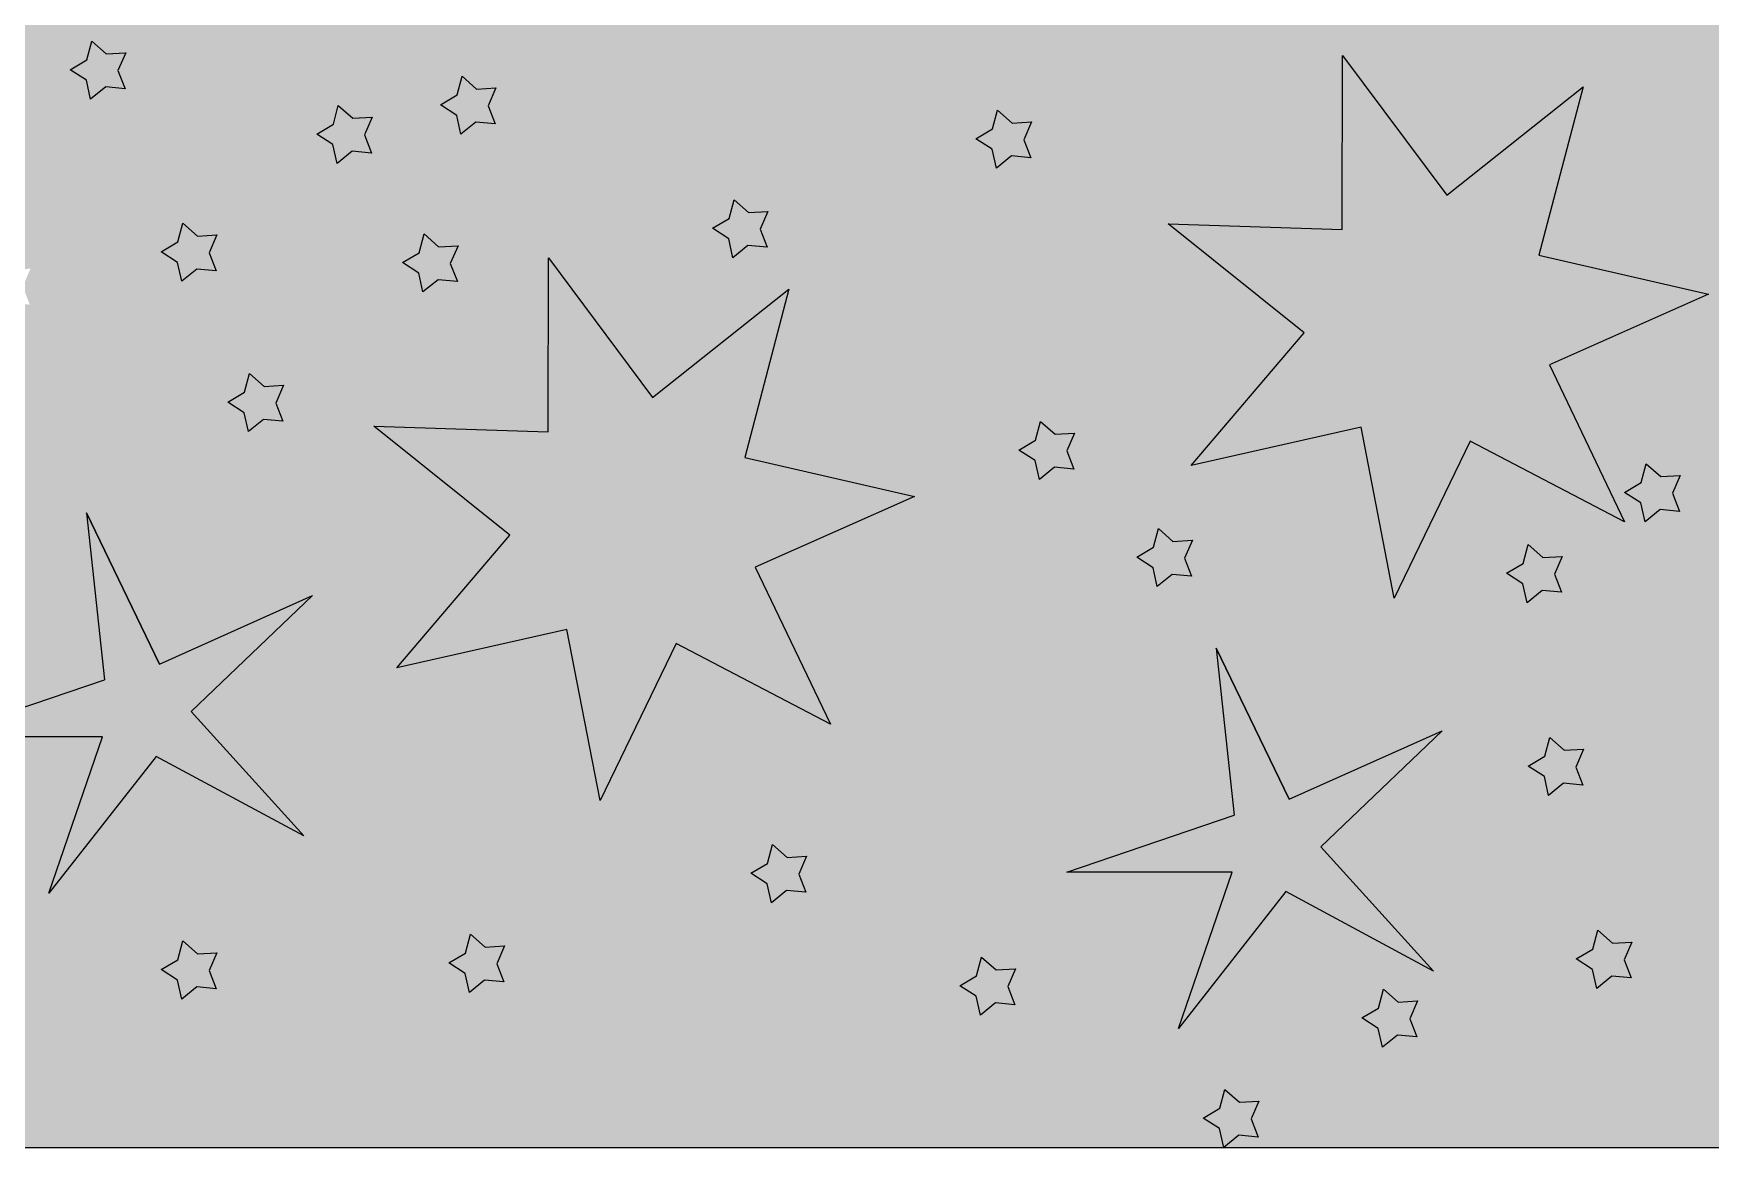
# Model space of a CAD drawing. Header units: millimetres. Extents: x 275 to 11036, y 250 to 4588.
# Drawn here: x 3532 to 6576, y 250 to 2272 of the extents above; entities that cross this region are included whole.
import ezdxf

# ---------------------------------------------------------------- set-up
doc = ezdxf.new("R2010")
doc.units = ezdxf.units.MM

msp = doc.modelspace()

# ---------------------------------------------------------------- hatches: boundary and pattern name
h = msp.add_hatch(color=256)
h.dxf.hatch_style = 1
h.set_gradient(color1=(0, 0, 255), color2=(0, 255, 255), tint=1, name='CURVED')
h.paths.add_polyline_path([(11035.8, 4587.9), (274.7, 4587.9), (274.7, 249.9), (11035.8, 249.9)])
h.paths.add_polyline_path([(2521, 3073.1), (2825, 3176.7), (2792.4, 3479.4), (2924.6, 3205.1), (3202.4, 3329.6), (2982.4, 3119.2), (3186.7, 2893.4), (2918.5, 3037.6), (2724.1, 2789.2), (2821.2, 3073.1)], flags=16)
h.paths.add_polyline_path([(2317.2, 3234.1), (2282.1, 3237.5), (2254.8, 3215.2), (2247.2, 3249.6), (2217.5, 3268.7), (2247.9, 3286.6), (2256.9, 3320.7), (2283.3, 3297.3), (2318.5, 3299.3), (2304.4, 3267)], flags=16)
h.paths.add_polyline_path([(2463.9, 2538.5), (2243.9, 2328.1), (2448.2, 2102.3), (2180, 2246.5), (1985.6, 1998.1), (2082.7, 2282), (1782.5, 2282), (2086.5, 2385.6), (2053.9, 2688.3), (2186.1, 2414)], flags=16)
h.paths.add_polyline_path([(2192.3, 3668.9), (2289.5, 3952.8), (1989.3, 3952.8), (2293.2, 4056.3), (2260.7, 4359), (2392.9, 4084.8), (2670.7, 4209.3), (2450.7, 3998.8), (2655, 3773), (2386.8, 3917.2)], flags=16)
h.paths.add_polyline_path([(1782.9, 2946.3), (1514.8, 3090.5), (1320.3, 2842.2), (1417.5, 3126.1), (1117.3, 3126.1), (1421.2, 3229.6), (1388.7, 3532.3), (1520.9, 3258.1), (1798.7, 3382.6), (1578.7, 3172.1)], flags=16)
h.paths.add_polyline_path([(2936, 2580.3), (2962.4, 2557), (2997.6, 2559), (2983.6, 2526.7), (2996.3, 2493.8), (2961.2, 2497.2), (2933.9, 2474.9), (2926.3, 2509.3), (2896.6, 2528.3), (2927, 2546.3)], flags=16)
h.paths.add_polyline_path([(3186.7, 2946.9), (3217, 2964.8), (3226, 2998.9), (3252.4, 2975.5), (3287.6, 2977.5), (3273.6, 2945.2), (3286.4, 2912.3), (3251.3, 2915.7), (3224, 2893.4), (3216.3, 2927.8)], flags=16)
h.paths.add_polyline_path([(2760.6, 2194.8), (2949.7, 1941.3), (3197.3, 2138), (3117, 1832.1), (3425.1, 1761.1), (3136, 1633.2), (3272.6, 1348), (2992.3, 1494.4), (2854.5, 1209.8), (2794.1, 1520.1), (2485.7, 1450.4), (2690.7, 1691.1), (2443.9, 1888.8), (2759.9, 1878.6)], flags=16)
h.paths.add_polyline_path([(3335.2, 3724.2), (3327.6, 3758.6), (3297.9, 3777.6), (3328.3, 3795.6), (3337.3, 3829.6), (3363.7, 3806.3), (3398.9, 3808.3), (3384.9, 3776), (3397.6, 3743.1), (3362.5, 3746.5)], flags=16)
h.paths.add_polyline_path([(1377, 2605.3), (1362.9, 2572.9), (1375.7, 2540.1), (1340.6, 2543.4), (1313.3, 2521.1), (1305.7, 2555.5), (1276, 2574.6), (1306.4, 2592.5), (1315.3, 2626.6), (1341.8, 2603.3)], flags=16)
h.paths.add_polyline_path([(3236.6, 2243.5), (3263, 2220.1), (3298.2, 2222.1), (3284.2, 2189.8), (3297, 2156.9), (3261.9, 2160.3), (3234.6, 2138), (3226.9, 2172.4), (3197.3, 2191.5), (3227.6, 2209.4)], flags=16)
h.paths.add_polyline_path([(1915.9, 4144.1), (1880.8, 4147.5), (1853.5, 4125.2), (1845.9, 4159.6), (1816.2, 4178.6), (1846.6, 4196.6), (1855.6, 4230.6), (1882, 4207.3), (1917.2, 4209.3), (1903.1, 4177)], flags=16)
h.paths.add_polyline_path([(3537.2, 2618.5), (3841.1, 2722.1), (3808.6, 3024.8), (3940.8, 2750.5), (4218.6, 2875), (3998.6, 2664.6), (4202.8, 2438.8), (3934.7, 2583), (3740.2, 2334.6), (3837.4, 2618.5)], flags=16)
h.paths.add_polyline_path([(2933.9, 4310.2), (2926.3, 4344.7), (2896.6, 4363.7), (2927, 4381.6), (2936, 4415.7), (2962.4, 4392.4), (2997.6, 4394.4), (2983.6, 4362), (2996.3, 4329.2), (2961.2, 4332.5)], flags=16)
h.paths.add_polyline_path([(3614.7, 3806.4), (3918.6, 3909.9), (3886, 4212.6), (4018.2, 3938.4), (4296, 4062.8), (4076.1, 3852.4), (4280.3, 3626.6), (4012.2, 3770.8), (3817.7, 3522.5), (3914.8, 3806.4)], flags=16)
h.paths.add_polyline_path([(1460.3, 2078), (1380, 1772.2), (1688.2, 1701.2), (1399, 1573.3), (1535.6, 1288.1), (1255.3, 1434.4), (1117.5, 1149.8), (1057.1, 1460.2), (748.7, 1390.5), (953.7, 1631.2), (706.9, 1828.8), (1023, 1818.6), (1023.6, 2134.8), (1212.7, 1881.4)], flags=16)
h.paths.add_polyline_path([(1979, 1747.5), (2005.5, 1724.2), (2040.6, 1726.1), (2026.6, 1693.8), (2039.4, 1661), (2004.3, 1664.3), (1977, 1642), (1969.3, 1676.4), (1939.7, 1695.5), (1970.1, 1713.4)], flags=16)
h.paths.add_polyline_path([(1190.5, 3897.3), (1155.4, 3900.7), (1128.1, 3878.4), (1120.4, 3912.8), (1090.8, 3931.9), (1121.2, 3949.8), (1130.1, 3983.9), (1156.6, 3960.5), (1191.7, 3962.5), (1177.7, 3930.2)], flags=16)
h.paths.add_polyline_path([(3464.5, 1866.6), (3490.9, 1843.3), (3526.1, 1845.3), (3512, 1812.9), (3524.8, 1780.1), (3489.7, 1783.4), (3462.4, 1761.1), (3454.8, 1795.5), (3425.1, 1814.6), (3455.5, 1832.5)], flags=16)
h.paths.add_polyline_path([(835.5, 3249.6), (800.4, 3252.9), (773.1, 3230.6), (765.5, 3265), (735.8, 3284.1), (766.2, 3302), (775.1, 3336.1), (801.6, 3312.8), (836.7, 3314.7), (822.7, 3282.4)], flags=16)
h.paths.add_polyline_path([(4116, 3314.9), (4146.3, 3332.9), (4155.3, 3366.9), (4181.7, 3343.6), (4216.9, 3345.6), (4202.9, 3313.3), (4215.6, 3280.4), (4180.6, 3283.8), (4153.3, 3261.5), (4145.6, 3295.9)], flags=16)
h.paths.add_polyline_path([(775, 2543.6), (761, 2511.2), (773.8, 2478.4), (738.7, 2481.7), (711.4, 2459.4), (703.7, 2493.8), (674.1, 2512.9), (704.4, 2530.8), (713.4, 2564.9), (739.8, 2541.6)], flags=16)
h.paths.add_polyline_path([(1205.9, 4313.8), (1170.8, 4317.1), (1143.5, 4294.8), (1135.9, 4329.2), (1106.2, 4348.3), (1136.6, 4366.2), (1145.6, 4400.3), (1172, 4377), (1207.2, 4379), (1193.2, 4346.6)], flags=16)
h.paths.add_polyline_path([(1888.7, 1241.2), (2020.9, 967), (2298.7, 1091.5), (2078.7, 881), (2283, 655.2), (2014.8, 799.4), (1820.3, 551.1), (1917.5, 835), (1617.3, 835), (1921.2, 938.5)], flags=16)
h.paths.add_polyline_path([(2550.1, 1099.7), (2576.5, 1076.4), (2611.7, 1078.4), (2597.7, 1046), (2610.5, 1013.2), (2575.4, 1016.5), (2548.1, 994.2), (2540.4, 1028.6), (2510.8, 1047.7), (2541.1, 1065.6)], flags=16)
h.paths.add_polyline_path([(3627.9, 1401.8), (3760.1, 1127.5), (4037.9, 1252), (3817.9, 1041.6), (4022.1, 815.8), (3754, 960), (3559.5, 711.6), (3656.7, 995.5), (3356.5, 995.5), (3660.4, 1099.1)], flags=16)
h.paths.add_polyline_path([(3923.8, 1654.9), (3950.2, 1631.6), (3985.4, 1633.6), (3971.4, 1601.3), (3984.1, 1568.4), (3949, 1571.8), (3921.7, 1549.5), (3914.1, 1583.9), (3884.4, 1602.9), (3914.8, 1620.9)], flags=16)
h.paths.add_polyline_path([(4270.3, 2142.8), (4300.7, 2160.7), (4309.6, 2194.8), (4336.1, 2171.4), (4371.2, 2173.4), (4357.2, 2141.1), (4370, 2108.2), (4334.9, 2111.6), (4307.6, 2089.3), (4299.9, 2123.7)], flags=16)
h.paths.add_polyline_path([(4471, 3438.3), (4501.3, 3456.2), (4510.3, 3490.3), (4536.7, 3467), (4571.9, 3469), (4557.9, 3436.6), (4570.6, 3403.8), (4535.6, 3407.1), (4508.3, 3384.8), (4500.6, 3419.2)], flags=16)
h.paths.add_polyline_path([(3074.9, 1038), (3101.3, 1014.7), (3136.5, 1016.7), (3122.5, 984.3), (3135.2, 951.5), (3100.1, 954.8), (3072.9, 932.5), (3065.2, 966.9), (3035.6, 986), (3065.9, 1003.9)], flags=16)
h.paths.add_polyline_path([(4215, 4341.1), (4207.3, 4375.5), (4177.7, 4394.6), (4208.1, 4412.5), (4217, 4446.6), (4243.5, 4423.2), (4278.6, 4425.2), (4264.6, 4392.9), (4277.4, 4360), (4242.3, 4363.4)], flags=16)
h.paths.add_polyline_path([(4677.3, 2964.9), (4993.3, 2954.7), (4994, 3270.9), (5183.1, 3017.5), (5430.7, 3214.1), (5350.4, 2908.3), (5658.5, 2837.3), (5369.4, 2709.4), (5506, 2424.2), (5225.7, 2570.5), (5087.9, 2285.9), (5027.5, 2596.3), (4719.1, 2526.6), (4924.1, 2767.3)], flags=16)
h.paths.add_polyline_path([(4149.7, 1559.2), (4465.8, 1549), (4466.4, 1865.2), (4655.5, 1611.7), (4903.1, 1808.4), (4822.8, 1502.5), (5131, 1431.5), (4841.8, 1303.6), (4978.4, 1018.4), (4698.1, 1164.7), (4560.3, 880.1), (4499.9, 1190.5), (4191.5, 1120.8), (4396.5, 1361.5)], flags=16)
h.paths.add_polyline_path([(3090.3, 698.7), (3116.7, 675.4), (3151.9, 677.4), (3137.9, 645), (3150.7, 612.2), (3115.6, 615.5), (3088.3, 593.2), (3080.6, 627.6), (3051, 646.7), (3081.3, 664.6)], flags=16)
h.paths.add_polyline_path([(4761.7, 3920), (5065.6, 4023.6), (5033.1, 4326.3), (5165.3, 4052), (5443.1, 4176.5), (5223.1, 3966.1), (5427.3, 3740.3), (5159.2, 3884.5), (4964.7, 3636.1), (5061.9, 3920)], flags=16)
h.paths.add_polyline_path([(4625.3, 4286.6), (4655.7, 4304.5), (4664.6, 4338.6), (4691.1, 4315.3), (4726.2, 4317.3), (4712.2, 4284.9), (4725, 4252.1), (4689.9, 4255.4), (4662.6, 4233.1), (4654.9, 4267.5)], flags=16)
h.paths.add_polyline_path([(1392.4, 708.2), (1378.4, 675.9), (1391.1, 643), (1356.1, 646.4), (1328.8, 624.1), (1321.1, 658.5), (1291.5, 677.5), (1321.8, 695.5), (1330.8, 729.5), (1357.2, 706.2)], flags=16)
h.paths.add_polyline_path([(4764.2, 1918.6), (4794.6, 1936.6), (4803.5, 1970.6), (4830, 1947.3), (4865.1, 1949.3), (4851.1, 1917), (4863.9, 1884.1), (4828.8, 1887.5), (4801.5, 1865.2), (4793.9, 1899.6)], flags=16)
h.paths.add_polyline_path([(929.4, 847), (915.3, 814.7), (928.1, 781.8), (893, 785.2), (865.7, 762.9), (858.1, 797.3), (828.4, 816.3), (858.8, 834.3), (867.7, 868.3), (894.2, 845)], flags=16)
h.paths.add_polyline_path([(5242.7, 2081.1), (5273, 2099), (5282, 2133.1), (5308.4, 2109.7), (5343.6, 2111.7), (5329.6, 2079.4), (5342.4, 2046.5), (5307.3, 2049.9), (5280, 2027.6), (5272.3, 2062)], flags=16)
h.paths.add_polyline_path([(4325.1, 637), (4351.5, 613.7), (4386.7, 615.7), (4372.7, 583.3), (4385.4, 550.5), (4350.3, 553.8), (4323, 531.5), (4315.4, 565.9), (4285.7, 585), (4316.1, 602.9)], flags=16)
h.paths.add_polyline_path([(5591.7, 1926.5), (5907.7, 1916.3), (5908.4, 2232.5), (6097.5, 1979), (6345.1, 2175.7), (6264.8, 1869.8), (6572.9, 1798.8), (6283.8, 1670.9), (6420.4, 1385.7), (6140.1, 1532), (6002.3, 1247.4), (5941.9, 1557.8), (5633.5, 1488.1), (5838.5, 1728.8)], flags=16)
h.paths.add_polyline_path([(5956.1, 3474.9), (6272.1, 3464.7), (6272.8, 3780.9), (6461.8, 3527.5), (6709.5, 3724.1), (6629.2, 3418.3), (6937.3, 3347.3), (6648.1, 3219.3), (6784.7, 2934.2), (6504.4, 3080.5), (6366.6, 2795.9), (6306.3, 3106.3), (5997.9, 3036.5), (6202.9, 3277.3)], flags=16)
h.paths.add_polyline_path([(5679, 1156.2), (5811.1, 882), (6089, 1006.4), (5869, 796), (6073.2, 570.2), (5805.1, 714.4), (5610.6, 466.1), (5707.8, 750), (5407.6, 750), (5711.5, 853.5)], flags=16)
h.paths.add_polyline_path([(6107, 4163.2), (6137.4, 4181.1), (6146.3, 4215.2), (6172.8, 4191.9), (6208, 4193.9), (6193.9, 4161.5), (6206.7, 4128.7), (6171.6, 4132), (6144.3, 4109.7), (6136.7, 4144.1)], flags=16)
h.paths.add_polyline_path([(6801.6, 2374.1), (6831.9, 2392), (6840.9, 2426.1), (6867.3, 2402.8), (6902.5, 2404.8), (6888.5, 2372.4), (6901.2, 2339.6), (6866.2, 2342.9), (6838.9, 2320.6), (6831.2, 2355)], flags=16)
h.paths.add_polyline_path([(6894.9, 3155.7), (6925.2, 3173.7), (6934.2, 3207.7), (6960.6, 3184.4), (6995.8, 3186.4), (6981.8, 3154.1), (6994.6, 3121.2), (6959.5, 3124.6), (6932.2, 3102.3), (6924.5, 3136.7)], flags=16)
h.paths.add_polyline_path([(6847.9, 4116.9), (6878.2, 4134.9), (6887.2, 4168.9), (6913.6, 4145.6), (6948.8, 4147.6), (6934.8, 4115.3), (6947.6, 4082.4), (6912.5, 4085.8), (6885.2, 4063.5), (6877.5, 4097.9)], flags=16)
h.paths.add_polyline_path([(6579.6, 901.1), (6883.6, 1004.6), (6851, 1307.3), (6983.2, 1033.1), (7261, 1157.6), (7041, 947.1), (7245.3, 721.4), (6977.2, 865.5), (6782.7, 617.2), (6879.8, 901.1)], flags=16)
h.paths.add_polyline_path([(6878.7, 1541.2), (6909.1, 1559.2), (6918.1, 1593.2), (6944.5, 1569.9), (6979.7, 1571.9), (6965.7, 1539.6), (6978.4, 1506.7), (6943.3, 1510.1), (6916, 1487.8), (6908.4, 1522.2)], flags=16)
h.paths.add_polyline_path([(7306.1, 3079.1), (7622.1, 3068.9), (7622.8, 3385.1), (7811.8, 3131.7), (8059.5, 3328.3), (7979.2, 3022.5), (8287.3, 2951.5), (7998.2, 2823.5), (8134.8, 2538.4), (7854.4, 2684.7), (7716.7, 2400.1), (7656.3, 2710.5), (7347.9, 2640.7), (7552.9, 2881.5)], flags=16)
h.paths.add_polyline_path([(7222.1, 2096), (7538.2, 2085.8), (7538.8, 2402), (7727.9, 2148.5), (7975.5, 2345.2), (7895.3, 2039.3), (8203.4, 1968.3), (7914.2, 1840.4), (8050.8, 1555.2), (7770.5, 1701.5), (7632.7, 1416.9), (7572.3, 1727.3), (7263.9, 1657.6), (7469, 1898.3)], flags=16)
h.paths.add_polyline_path([(7372.6, 3839.3), (7403, 3857.2), (7412, 3891.3), (7438.4, 3868), (7473.6, 3870), (7459.6, 3837.7), (7472.3, 3804.8), (7437.2, 3808.1), (7409.9, 3785.9), (7402.3, 3820.3)], flags=16)
h.paths.add_polyline_path([(7980.2, 3691.8), (8185.2, 3932.6), (7938.4, 4130.2), (8254.5, 4120), (8255.1, 4436.2), (8444.2, 4182.8), (8691.8, 4379.4), (8611.5, 4073.6), (8919.6, 4002.6), (8630.5, 3874.6), (8767.1, 3589.5), (8486.8, 3735.8), (8349, 3451.2), (8288.6, 3761.6)], flags=16)
h.paths.add_polyline_path([(7835.7, 1001.4), (7866, 1019.3), (7875, 1053.4), (7901.4, 1030.1), (7936.6, 1032.1), (7922.6, 999.8), (7935.4, 966.9), (7900.3, 970.3), (7873, 948), (7865.3, 982.4)], flags=16)
h.paths.add_polyline_path([(8375.9, 1911.4), (8406.2, 1929.3), (8415.2, 1963.4), (8441.6, 1940.1), (8476.8, 1942.1), (8462.8, 1909.7), (8475.6, 1876.9), (8440.5, 1880.2), (8413.2, 1857.9), (8405.5, 1892.3)], flags=16)
h.paths.add_polyline_path([(8271.6, 986.1), (8575.5, 1089.6), (8542.9, 1392.3), (8675.1, 1118.1), (8952.9, 1242.6), (8733, 1032.1), (8937.2, 806.4), (8669.1, 950.5), (8474.6, 702.2), (8571.8, 986.1)], flags=16)
h.paths.add_polyline_path([(8607.4, 2466.6), (8637.8, 2484.6), (8646.7, 2518.6), (8673.1, 2495.3), (8708.3, 2497.3), (8694.3, 2465), (8707.1, 2432.1), (8672, 2435.5), (8644.7, 2413.2), (8637, 2447.6)], flags=16)
h.paths.add_polyline_path([(8653.7, 3083.6), (8684.1, 3101.5), (8693, 3135.6), (8719.5, 3112.3), (8754.6, 3114.2), (8740.6, 3081.9), (8753.4, 3049.1), (8718.3, 3052.4), (8691, 3030.1), (8683.3, 3064.5)], flags=16)
h.paths.add_polyline_path([(8758.4, 2048.9), (9074.4, 2038.7), (9075, 2354.9), (9264.1, 2101.4), (9511.7, 2298.1), (9431.5, 1992.2), (9739.6, 1921.2), (9450.4, 1793.3), (9587, 1508.1), (9306.7, 1654.5), (9168.9, 1369.9), (9108.6, 1680.2), (8800.1, 1610.5), (9005.2, 1851.2)], flags=16)
h.paths.add_polyline_path([(8956.3, 3461.6), (9272.3, 3451.4), (9273, 3767.6), (9462, 3514.1), (9709.7, 3710.7), (9629.4, 3404.9), (9937.5, 3333.9), (9648.3, 3206), (9784.9, 2920.8), (9504.6, 3067.1), (9366.8, 2782.5), (9306.5, 3092.9), (8998, 3023.2), (9203.1, 3263.9)], flags=16)
h.paths.add_polyline_path([(9271.1, 4039.8), (9301.4, 4057.7), (9310.4, 4091.8), (9336.8, 4068.5), (9372, 4070.5), (9358, 4038.2), (9370.8, 4005.3), (9335.7, 4008.7), (9308.4, 3986.4), (9300.7, 4020.8)], flags=16)
h.paths.add_polyline_path([(9070.4, 646.7), (9100.8, 664.6), (9109.8, 698.7), (9136.2, 675.4), (9171.4, 677.4), (9157.3, 645), (9170.1, 612.2), (9135, 615.5), (9107.7, 593.2), (9100.1, 627.6)], flags=16)
h.paths.add_polyline_path([(9795.9, 2420.4), (9826.2, 2438.3), (9835.2, 2472.4), (9861.6, 2449), (9896.8, 2451), (9882.8, 2418.7), (9895.5, 2385.9), (9860.5, 2389.2), (9833.2, 2366.9), (9825.5, 2401.3)], flags=16)
h.paths.add_polyline_path([(9780.4, 4240.3), (9810.8, 4258.3), (9819.8, 4292.3), (9846.2, 4269), (9881.4, 4271), (9867.3, 4238.7), (9880.1, 4205.8), (9845, 4209.2), (9817.7, 4186.9), (9810.1, 4221.3)], flags=16)
h.paths.add_polyline_path([(9811.3, 1402.4), (9841.6, 1420.4), (9850.6, 1454.4), (9877, 1431.1), (9912.2, 1433.1), (9898.2, 1400.8), (9911, 1367.9), (9875.9, 1371.3), (9848.6, 1349), (9840.9, 1383.4)], flags=16)
h.paths.add_polyline_path([(9736.6, 731.1), (10040.6, 834.6), (10008, 1137.3), (10140.2, 863.1), (10418, 987.6), (10198, 777.1), (10402.3, 551.3), (10134.1, 695.5), (9939.7, 447.2), (10036.8, 731.1)], flags=16)
h.paths.add_polyline_path([(10124.2, 3668.5), (10428.1, 3772.1), (10395.5, 4074.8), (10527.7, 3800.5), (10805.6, 3925), (10585.6, 3714.6), (10789.8, 3488.8), (10521.7, 3633), (10327.2, 3384.7), (10424.4, 3668.5)], flags=16)
h.paths.add_polyline_path([(10212.6, 3099), (10242.9, 3116.9), (10251.9, 3151), (10278.3, 3127.7), (10313.5, 3129.7), (10299.5, 3097.3), (10312.3, 3064.5), (10277.2, 3067.8), (10249.9, 3045.5), (10242.2, 3079.9)], flags=16)
h.paths.add_polyline_path([(10209.2, 2459.6), (10513.2, 2563.1), (10480.6, 2865.8), (10612.8, 2591.5), (10890.6, 2716), (10670.6, 2505.6), (10874.9, 2279.8), (10606.8, 2424), (10412.3, 2175.7), (10509.4, 2459.6)], flags=16)
h.paths.add_polyline_path([(10428.7, 1541.2), (10459, 1559.2), (10468, 1593.2), (10494.4, 1569.9), (10529.6, 1571.9), (10515.6, 1539.6), (10528.4, 1506.7), (10493.3, 1510.1), (10466, 1487.8), (10458.3, 1522.2)], flags=16)
h = msp.add_hatch(color=2)
h.dxf.hatch_style = 1
h.paths.add_polyline_path([(10805.6, 3925), (10527.7, 3800.5), (10395.5, 4074.8), (10428.1, 3772.1), (10124.2, 3668.5), (10424.4, 3668.5), (10327.2, 3384.7), (10521.7, 3633), (10789.8, 3488.8), (10585.6, 3714.6)])
h.paths.add_polyline_path([(10890.6, 2716), (10612.8, 2591.5), (10480.6, 2865.8), (10513.2, 2563.1), (10209.2, 2459.6), (10509.4, 2459.6), (10412.3, 2175.7), (10606.8, 2424), (10874.9, 2279.8), (10670.6, 2505.6)])
h.paths.add_polyline_path([(10140.2, 863.1), (10008, 1137.3), (10040.6, 834.6), (9736.6, 731.1), (10036.8, 731.1), (9939.7, 447.2), (10134.1, 695.5), (10402.3, 551.3), (10198, 777.1), (10418, 987.6)])
h.paths.add_polyline_path([(8733, 1032.1), (8952.9, 1242.6), (8675.1, 1118.1), (8542.9, 1392.3), (8575.5, 1089.6), (8271.6, 986.1), (8571.8, 986.1), (8474.6, 702.2), (8669.1, 950.5), (8937.2, 806.4)])
h.paths.add_polyline_path([(7261, 1157.6), (6983.2, 1033.1), (6851, 1307.3), (6883.6, 1004.6), (6579.6, 901.1), (6879.8, 901.1), (6782.7, 617.2), (6977.2, 865.5), (7245.3, 721.4), (7041, 947.1)])
h.paths.add_polyline_path([(6089, 1006.4), (5811.1, 882), (5679, 1156.2), (5711.5, 853.5), (5407.6, 750), (5707.8, 750), (5610.6, 466.1), (5805.1, 714.4), (6073.2, 570.2), (5869, 796)])
h.paths.add_polyline_path([(4037.9, 1252), (3760.1, 1127.5), (3627.9, 1401.8), (3660.4, 1099.1), (3356.5, 995.5), (3656.7, 995.5), (3559.5, 711.6), (3754, 960), (4022.1, 815.8), (3817.9, 1041.6)])
h.paths.add_polyline_path([(2078.7, 881), (2298.7, 1091.5), (2020.9, 967), (1888.7, 1241.2), (1921.2, 938.5), (1617.3, 835), (1917.5, 835), (1820.3, 551.1), (2014.8, 799.4), (2283, 655.2)])
h = msp.add_hatch(color=2)
h.dxf.hatch_style = 1
h.paths.add_polyline_path([(3698.9, 2237.2), (3663.7, 2235.2), (3637.3, 2258.5), (3628.3, 2224.5), (3598, 2206.5), (3627.6, 2187.5), (3635.3, 2153.1), (3662.6, 2175.4), (3697.7, 2172), (3684.9, 2204.9)])
h = msp.add_hatch(color=2)
h.dxf.hatch_style = 1
h.paths.add_polyline_path([(6264.8, 1869.8), (6345.1, 2175.7), (6097.5, 1979), (5908.4, 2232.5), (5907.7, 1916.3), (5591.7, 1926.5), (5838.5, 1728.8), (5633.5, 1488.1), (5941.9, 1557.8), (6002.3, 1247.4), (6140.1, 1532), (6420.4, 1385.7), (6283.8, 1670.9), (6572.9, 1798.8)])
h = msp.add_hatch(color=2)
h.dxf.hatch_style = 1
h.paths.add_polyline_path([(4371.2, 2173.4), (4336.1, 2171.4), (4309.6, 2194.8), (4300.7, 2160.7), (4270.3, 2142.8), (4299.9, 2123.7), (4307.6, 2089.3), (4334.9, 2111.6), (4370, 2108.2), (4357.2, 2141.1)])
h = msp.add_hatch(color=2)
h.dxf.hatch_style = 1
h.paths.add_polyline_path([(4146.6, 2120.5), (4111.4, 2118.5), (4085, 2141.8), (4076, 2107.8), (4045.7, 2089.8), (4075.3, 2070.8), (4083, 2036.4), (4110.3, 2058.7), (4145.3, 2055.3), (4132.6, 2088.2)])
h = msp.add_hatch(color=2)
h.dxf.hatch_style = 1
h.paths.add_polyline_path([(5343.6, 2111.7), (5308.4, 2109.7), (5282, 2133.1), (5273, 2099), (5242.7, 2081.1), (5272.3, 2062), (5280, 2027.6), (5307.3, 2049.9), (5342.4, 2046.5), (5329.6, 2079.4)])
h = msp.add_hatch(color=2)
h.dxf.hatch_style = 1
h.paths.add_polyline_path([(4865.1, 1949.3), (4830, 1947.3), (4803.5, 1970.6), (4794.6, 1936.6), (4764.2, 1918.6), (4793.9, 1899.6), (4801.5, 1865.2), (4828.8, 1887.5), (4863.9, 1884.1), (4851.1, 1917)])
h = msp.add_hatch(color=2)
h.dxf.hatch_style = 1
h.paths.add_polyline_path([(3864.4, 1906.6), (3829.2, 1904.6), (3802.8, 1927.9), (3793.8, 1893.8), (3763.4, 1875.9), (3793.1, 1856.8), (3800.7, 1822.4), (3828, 1844.7), (3863.1, 1841.4), (3850.3, 1874.2)])
h = msp.add_hatch(color=2)
h.dxf.hatch_style = 1
h.paths.add_polyline_path([(4302.3, 1887.1), (4267.1, 1885.1), (4240.7, 1908.4), (4231.7, 1874.4), (4201.4, 1856.4), (4231, 1837.4), (4238.7, 1803), (4266, 1825.3), (4301.1, 1821.9), (4288.3, 1854.8)])
h = msp.add_hatch(color=2)
h.dxf.hatch_style = 1
h.paths.add_polyline_path([(4822.8, 1502.5), (4903.1, 1808.4), (4655.5, 1611.7), (4466.4, 1865.2), (4465.8, 1549), (4149.7, 1559.2), (4396.5, 1361.5), (4191.5, 1120.8), (4499.9, 1190.5), (4560.3, 880.1), (4698.1, 1164.7), (4978.4, 1018.4), (4841.8, 1303.6), (5131, 1431.5)])
h = msp.add_hatch(color=2)
h.dxf.hatch_style = 1
h.paths.add_polyline_path([(3985.4, 1633.6), (3950.2, 1631.6), (3923.8, 1654.9), (3914.8, 1620.9), (3884.4, 1602.9), (3914.1, 1583.9), (3921.7, 1549.5), (3949, 1571.8), (3984.1, 1568.4), (3971.4, 1601.3)])
h = msp.add_hatch(color=2)
h.dxf.hatch_style = 1
h.paths.add_polyline_path([(5421.5, 1546.7), (5386.3, 1544.7), (5359.9, 1568.1), (5350.9, 1534), (5320.5, 1516.1), (5350.2, 1497), (5357.8, 1462.6), (5385.1, 1484.9), (5420.2, 1481.5), (5407.5, 1514.4)])
h = msp.add_hatch(color=2)
h.dxf.hatch_style = 1
h.paths.add_polyline_path([(6521.3, 1469.8), (6486.1, 1467.9), (6459.7, 1491.2), (6450.7, 1457.1), (6420.4, 1439.2), (6450, 1420.1), (6457.7, 1385.7), (6485, 1408), (6520.1, 1404.7), (6507.3, 1437.5)])
h = msp.add_hatch(color=2)
h.dxf.hatch_style = 1
h.paths.add_polyline_path([(5635.6, 1352.2), (5600.4, 1350.2), (5574, 1373.6), (5565, 1339.5), (5534.6, 1321.6), (5564.3, 1302.5), (5571.9, 1268.1), (5599.2, 1290.4), (5634.3, 1287), (5621.6, 1319.9)])
h = msp.add_hatch(color=2)
h.dxf.hatch_style = 1
h.paths.add_polyline_path([(6307.1, 1323.1), (6271.9, 1321.1), (6245.5, 1344.4), (6236.5, 1310.3), (6206.1, 1292.4), (6235.8, 1273.3), (6243.4, 1238.9), (6270.7, 1261.2), (6305.8, 1257.9), (6293.1, 1290.7)])
h = msp.add_hatch(color=2)
h.dxf.hatch_style = 1
h.paths.add_polyline_path([(6346, 973), (6310.8, 971), (6284.4, 994.3), (6275.4, 960.2), (6245.1, 942.3), (6274.7, 923.2), (6282.4, 888.8), (6309.7, 911.1), (6344.8, 907.8), (6332, 940.6)])
h = msp.add_hatch(color=2)
h.dxf.hatch_style = 1
h.paths.add_polyline_path([(4934.9, 778.5), (4899.7, 776.5), (4873.3, 799.8), (4864.3, 765.7), (4833.9, 747.8), (4863.6, 728.7), (4871.2, 694.3), (4898.5, 716.6), (4933.6, 713.3), (4920.9, 746.1)])
h = msp.add_hatch(color=2)
h.dxf.hatch_style = 1
h.paths.add_polyline_path([(6433.6, 622.9), (6398.4, 620.9), (6372, 644.2), (6363, 610.1), (6332.7, 592.2), (6362.3, 573.1), (6370, 538.7), (6397.3, 561), (6432.3, 557.7), (6419.6, 590.5)])
h = msp.add_hatch(color=2)
h.dxf.hatch_style = 1
h.paths.add_polyline_path([(3864.4, 603.4), (3829.2, 601.4), (3802.8, 624.8), (3793.8, 590.7), (3763.4, 572.8), (3793.1, 553.7), (3800.7, 519.3), (3828, 541.6), (3863.1, 538.2), (3850.3, 571.1)])
h = msp.add_hatch(color=2)
h.dxf.hatch_style = 1
h.paths.add_polyline_path([(4386.7, 615.7), (4351.5, 613.7), (4325.1, 637), (4316.1, 602.9), (4285.7, 585), (4315.4, 565.9), (4323, 531.5), (4350.3, 553.8), (4385.4, 550.5), (4372.7, 583.3)])
h = msp.add_hatch(color=2)
h.dxf.hatch_style = 1
h.paths.add_polyline_path([(5314.4, 574.2), (5279.2, 572.2), (5252.8, 595.6), (5243.8, 561.5), (5213.5, 543.6), (5243.1, 524.5), (5250.8, 490.1), (5278.1, 512.4), (5313.2, 509.1), (5300.4, 541.9)])
h = msp.add_hatch(color=2)
h.dxf.hatch_style = 1
h.paths.add_polyline_path([(6044.3, 515.9), (6009.1, 513.9), (5982.7, 537.2), (5973.7, 503.1), (5943.4, 485.2), (5973, 466.2), (5980.7, 431.8), (6008, 454.1), (6043.1, 450.7), (6030.3, 483.6)])
h = msp.add_hatch(color=2)
h.dxf.hatch_style = 1
h.paths.add_polyline_path([(5756.2, 334.1), (5721, 332.1), (5694.6, 355.4), (5685.6, 321.3), (5655.3, 303.4), (5684.9, 284.3), (5692.6, 249.9), (5719.9, 272.2), (5754.9, 268.9), (5742.2, 301.7)])

# ---------------------------------------------------------------- linework, layer by layer
for p, q in [((3628.3, 2224.5), (3637.3, 2258.5)), ((3637.3, 2258.5), (3663.7, 2235.2)), ((3598, 2206.5), (3628.3, 2224.5)), ((3663.7, 2235.2), (3698.9, 2237.2)), ((3698.9, 2237.2), (3684.9, 2204.9)), ((5907.7, 1916.3), (5908.4, 2232.5)), ((5908.4, 2232.5), (6097.5, 1979)), ((3627.6, 2187.5), (3598, 2206.5)), ((3684.9, 2204.9), (3697.7, 2172)), ((4300.7, 2160.7), (4309.6, 2194.8)), ((4309.6, 2194.8), (4336.1, 2171.4)), ((3635.3, 2153.1), (3627.6, 2187.5)), ((3662.6, 2175.4), (3635.3, 2153.1)), ((3697.7, 2172), (3662.6, 2175.4)), ((4336.1, 2171.4), (4371.2, 2173.4)), ((4371.2, 2173.4), (4357.2, 2141.1)), ((6097.5, 1979), (6345.1, 2175.7)), ((6345.1, 2175.7), (6264.8, 1869.8)), ((4076, 2107.8), (4085, 2141.8)), ((4085, 2141.8), (4111.4, 2118.5)), ((4270.3, 2142.8), (4300.7, 2160.7)), ((4299.9, 2123.7), (4270.3, 2142.8)), ((4357.2, 2141.1), (4370, 2108.2)), ((5273, 2099), (5282, 2133.1)), ((5282, 2133.1), (5308.4, 2109.7)), ((4045.7, 2089.8), (4076, 2107.8)), ((4111.4, 2118.5), (4146.6, 2120.5)), ((4146.6, 2120.5), (4132.6, 2088.2)), ((4307.6, 2089.3), (4299.9, 2123.7)), ((4334.9, 2111.6), (4307.6, 2089.3)), ((4370, 2108.2), (4334.9, 2111.6)), ((5308.4, 2109.7), (5343.6, 2111.7)), ((5343.6, 2111.7), (5329.6, 2079.4)), ((4075.3, 2070.8), (4045.7, 2089.8)), ((4083, 2036.4), (4075.3, 2070.8)), ((4132.6, 2088.2), (4145.3, 2055.3)), ((5242.7, 2081.1), (5273, 2099)), ((5272.3, 2062), (5242.7, 2081.1)), ((5329.6, 2079.4), (5342.4, 2046.5)), ((4110.3, 2058.7), (4083, 2036.4)), ((4145.3, 2055.3), (4110.3, 2058.7)), ((5280, 2027.6), (5272.3, 2062)), ((5307.3, 2049.9), (5280, 2027.6)), ((5342.4, 2046.5), (5307.3, 2049.9)), ((4794.6, 1936.6), (4803.5, 1970.6)), ((4803.5, 1970.6), (4830, 1947.3)), ((4830, 1947.3), (4865.1, 1949.3)), ((4865.1, 1949.3), (4851.1, 1917)), ((3793.8, 1893.8), (3802.8, 1927.9)), ((3802.8, 1927.9), (3829.2, 1904.6)), ((4764.2, 1918.6), (4794.6, 1936.6)), ((4793.9, 1899.6), (4764.2, 1918.6)), ((5838.5, 1728.8), (5591.7, 1926.5)), ((5591.7, 1926.5), (5907.7, 1916.3)), ((3763.4, 1875.9), (3793.8, 1893.8)), ((3829.2, 1904.6), (3864.4, 1906.6)), ((3864.4, 1906.6), (3850.3, 1874.2)), ((4231.7, 1874.4), (4240.7, 1908.4)), ((4240.7, 1908.4), (4267.1, 1885.1)), ((4801.5, 1865.2), (4793.9, 1899.6)), ((4851.1, 1917), (4863.9, 1884.1)), ((3793.1, 1856.8), (3763.4, 1875.9)), ((3850.3, 1874.2), (3863.1, 1841.4)), ((4201.4, 1856.4), (4231.7, 1874.4)), ((4267.1, 1885.1), (4302.3, 1887.1)), ((4302.3, 1887.1), (4288.3, 1854.8)), ((4465.8, 1549), (4466.4, 1865.2)), ((4466.4, 1865.2), (4655.5, 1611.7)), ((4828.8, 1887.5), (4801.5, 1865.2)), ((4863.9, 1884.1), (4828.8, 1887.5)), ((6264.8, 1869.8), (6572.9, 1798.8)), ((3800.7, 1822.4), (3793.1, 1856.8)), ((3828, 1844.7), (3800.7, 1822.4)), ((3863.1, 1841.4), (3828, 1844.7)), ((4231, 1837.4), (4201.4, 1856.4)), ((4238.7, 1803), (4231, 1837.4)), ((4288.3, 1854.8), (4301.1, 1821.9)), ((4266, 1825.3), (4238.7, 1803)), ((4301.1, 1821.9), (4266, 1825.3)), ((4655.5, 1611.7), (4903.1, 1808.4)), ((4903.1, 1808.4), (4822.8, 1502.5)), ((6572.9, 1798.8), (6283.8, 1670.9)), ((5633.5, 1488.1), (5838.5, 1728.8)), ((3914.8, 1620.9), (3923.8, 1654.9)), ((3923.8, 1654.9), (3950.2, 1631.6)), ((6283.8, 1670.9), (6420.4, 1385.7)), ((3884.4, 1602.9), (3914.8, 1620.9)), ((3950.2, 1631.6), (3985.4, 1633.6)), ((3985.4, 1633.6), (3971.4, 1601.3)), ((3914.1, 1583.9), (3884.4, 1602.9)), ((3921.7, 1549.5), (3914.1, 1583.9)), ((3971.4, 1601.3), (3984.1, 1568.4)), ((3949, 1571.8), (3921.7, 1549.5)), ((3984.1, 1568.4), (3949, 1571.8)), ((4396.5, 1361.5), (4149.7, 1559.2)), ((4149.7, 1559.2), (4465.8, 1549)), ((5350.9, 1534), (5359.9, 1568.1)), ((5359.9, 1568.1), (5386.3, 1544.7)), ((5941.9, 1557.8), (5633.5, 1488.1)), ((6002.3, 1247.4), (5941.9, 1557.8)), ((5320.5, 1516.1), (5350.9, 1534)), ((5386.3, 1544.7), (5421.5, 1546.7)), ((5421.5, 1546.7), (5407.5, 1514.4)), ((6140.1, 1532), (6002.3, 1247.4)), ((6420.4, 1385.7), (6140.1, 1532)), ((4822.8, 1502.5), (5131, 1431.5)), ((5350.2, 1497), (5320.5, 1516.1)), ((5357.8, 1462.6), (5350.2, 1497)), ((5407.5, 1514.4), (5420.2, 1481.5)), ((5385.1, 1484.9), (5357.8, 1462.6)), ((5420.2, 1481.5), (5385.1, 1484.9)), ((6450.7, 1457.1), (6459.7, 1491.2)), ((6459.7, 1491.2), (6486.1, 1467.9)), ((6486.1, 1467.9), (6521.3, 1469.8)), ((6521.3, 1469.8), (6507.3, 1437.5)), ((5131, 1431.5), (4841.8, 1303.6)), ((6420.4, 1439.2), (6450.7, 1457.1)), ((6450, 1420.1), (6420.4, 1439.2)), ((6507.3, 1437.5), (6520.1, 1404.7)), ((3627.9, 1401.8), (3660.4, 1099.1)), ((3760.1, 1127.5), (3627.9, 1401.8)), ((3627.9, 1401.8), (3760.1, 1127.5)), ((6457.7, 1385.7), (6450, 1420.1)), ((6485, 1408), (6457.7, 1385.7)), ((6520.1, 1404.7), (6485, 1408)), ((5565, 1339.5), (5574, 1373.6)), ((5574, 1373.6), (5600.4, 1350.2)), ((4191.5, 1120.8), (4396.5, 1361.5)), ((5600.4, 1350.2), (5635.6, 1352.2)), ((5635.6, 1352.2), (5621.6, 1319.9)), ((6236.5, 1310.3), (6245.5, 1344.4)), ((6245.5, 1344.4), (6271.9, 1321.1)), ((5534.6, 1321.6), (5565, 1339.5)), ((5564.3, 1302.5), (5534.6, 1321.6)), ((5621.6, 1319.9), (5634.3, 1287)), ((6206.1, 1292.4), (6236.5, 1310.3)), ((6271.9, 1321.1), (6307.1, 1323.1)), ((6307.1, 1323.1), (6293.1, 1290.7)), ((4841.8, 1303.6), (4978.4, 1018.4)), ((5571.9, 1268.1), (5564.3, 1302.5)), ((5599.2, 1290.4), (5571.9, 1268.1)), ((5634.3, 1287), (5599.2, 1290.4)), ((6235.8, 1273.3), (6206.1, 1292.4)), ((6293.1, 1290.7), (6305.8, 1257.9)), ((3760.1, 1127.5), (4037.9, 1252)), ((4037.9, 1252), (3817.9, 1041.6)), ((6243.4, 1238.9), (6235.8, 1273.3)), ((6270.7, 1261.2), (6243.4, 1238.9)), ((6305.8, 1257.9), (6270.7, 1261.2)), ((4499.9, 1190.5), (4191.5, 1120.8)), ((4560.3, 880.1), (4499.9, 1190.5)), ((4698.1, 1164.7), (4560.3, 880.1)), ((4978.4, 1018.4), (4698.1, 1164.7)), ((5679, 1156.2), (5711.5, 853.5)), ((5811.1, 882), (5679, 1156.2)), ((5679, 1156.2), (5811.1, 882)), ((3356.5, 995.5), (3660.4, 1099.1)), ((3817.9, 1041.6), (4022.1, 815.8)), ((5811.1, 882), (6089, 1006.4)), ((6089, 1006.4), (5869, 796)), ((3656.7, 995.5), (3356.5, 995.5)), ((3559.5, 711.6), (3656.7, 995.5)), ((6275.4, 960.2), (6284.4, 994.3)), ((6284.4, 994.3), (6310.8, 971)), ((3754, 960), (3559.5, 711.6)), ((4022.1, 815.8), (3754, 960)), ((6245.1, 942.3), (6275.4, 960.2)), ((6310.8, 971), (6346, 973)), ((6346, 973), (6332, 940.6)), ((6274.7, 923.2), (6245.1, 942.3)), ((6282.4, 888.8), (6274.7, 923.2)), ((6332, 940.6), (6344.8, 907.8)), ((6309.7, 911.1), (6282.4, 888.8)), ((6344.8, 907.8), (6309.7, 911.1)), ((5407.6, 750), (5711.5, 853.5)), ((4864.3, 765.7), (4873.3, 799.8)), ((4873.3, 799.8), (4899.7, 776.5)), ((5869, 796), (6073.2, 570.2)), ((4833.9, 747.8), (4864.3, 765.7)), ((4899.7, 776.5), (4934.9, 778.5)), ((4934.9, 778.5), (4920.9, 746.1)), ((4863.6, 728.7), (4833.9, 747.8)), ((4920.9, 746.1), (4933.6, 713.3)), ((5707.8, 750), (5407.6, 750)), ((5610.6, 466.1), (5707.8, 750)), ((4871.2, 694.3), (4863.6, 728.7)), ((4898.5, 716.6), (4871.2, 694.3)), ((4933.6, 713.3), (4898.5, 716.6)), ((5805.1, 714.4), (5610.6, 466.1)), ((6073.2, 570.2), (5805.1, 714.4)), ((6363, 610.1), (6372, 644.2)), ((6372, 644.2), (6398.4, 620.9)), ((3793.8, 590.7), (3802.8, 624.8)), ((3802.8, 624.8), (3829.2, 601.4)), ((4316.1, 602.9), (4325.1, 637)), ((4325.1, 637), (4351.5, 613.7)), ((4351.5, 613.7), (4386.7, 615.7)), ((4386.7, 615.7), (4372.7, 583.3)), ((6332.7, 592.2), (6363, 610.1)), ((6398.4, 620.9), (6433.6, 622.9)), ((6433.6, 622.9), (6419.6, 590.5)), ((3763.4, 572.8), (3793.8, 590.7)), ((3829.2, 601.4), (3864.4, 603.4)), ((3864.4, 603.4), (3850.3, 571.1)), ((4285.7, 585), (4316.1, 602.9)), ((4315.4, 565.9), (4285.7, 585)), ((4372.7, 583.3), (4385.4, 550.5)), ((5243.8, 561.5), (5252.8, 595.6)), ((5252.8, 595.6), (5279.2, 572.2)), ((6362.3, 573.1), (6332.7, 592.2)), ((6419.6, 590.5), (6432.3, 557.7)), ((3793.1, 553.7), (3763.4, 572.8)), ((3800.7, 519.3), (3793.1, 553.7)), ((3850.3, 571.1), (3863.1, 538.2)), ((4323, 531.5), (4315.4, 565.9)), ((4350.3, 553.8), (4323, 531.5)), ((4385.4, 550.5), (4350.3, 553.8)), ((5213.5, 543.6), (5243.8, 561.5)), ((5279.2, 572.2), (5314.4, 574.2)), ((5314.4, 574.2), (5300.4, 541.9)), ((6370, 538.7), (6362.3, 573.1)), ((6397.3, 561), (6370, 538.7)), ((6432.3, 557.7), (6397.3, 561)), ((3828, 541.6), (3800.7, 519.3)), ((3863.1, 538.2), (3828, 541.6)), ((5243.1, 524.5), (5213.5, 543.6)), ((5250.8, 490.1), (5243.1, 524.5)), ((5300.4, 541.9), (5313.2, 509.1)), ((5973.7, 503.1), (5982.7, 537.2)), ((5982.7, 537.2), (6009.1, 513.9)), ((5278.1, 512.4), (5250.8, 490.1)), ((5313.2, 509.1), (5278.1, 512.4)), ((5943.4, 485.2), (5973.7, 503.1)), ((6009.1, 513.9), (6044.3, 515.9)), ((6044.3, 515.9), (6030.3, 483.6)), ((5973, 466.2), (5943.4, 485.2)), ((5980.7, 431.8), (5973, 466.2)), ((6030.3, 483.6), (6043.1, 450.7)), ((6008, 454.1), (5980.7, 431.8)), ((6043.1, 450.7), (6008, 454.1)), ((5685.6, 321.3), (5694.6, 355.4)), ((5694.6, 355.4), (5721, 332.1)), ((5655.3, 303.4), (5685.6, 321.3)), ((5721, 332.1), (5756.2, 334.1)), ((5756.2, 334.1), (5742.2, 301.7)), ((5684.9, 284.3), (5655.3, 303.4)), ((5692.6, 249.9), (5684.9, 284.3)), ((5742.2, 301.7), (5754.9, 268.9)), ((5719.9, 272.2), (5692.6, 249.9)), ((5754.9, 268.9), (5719.9, 272.2))]:
    msp.add_line(p, q)
msp.add_lwpolyline([(274.7, 249.9), (11035.8, 249.9), (11035.8, 4587.9), (274.7, 4587.9)], close=True)

doc.saveas('drawing.dxf')
